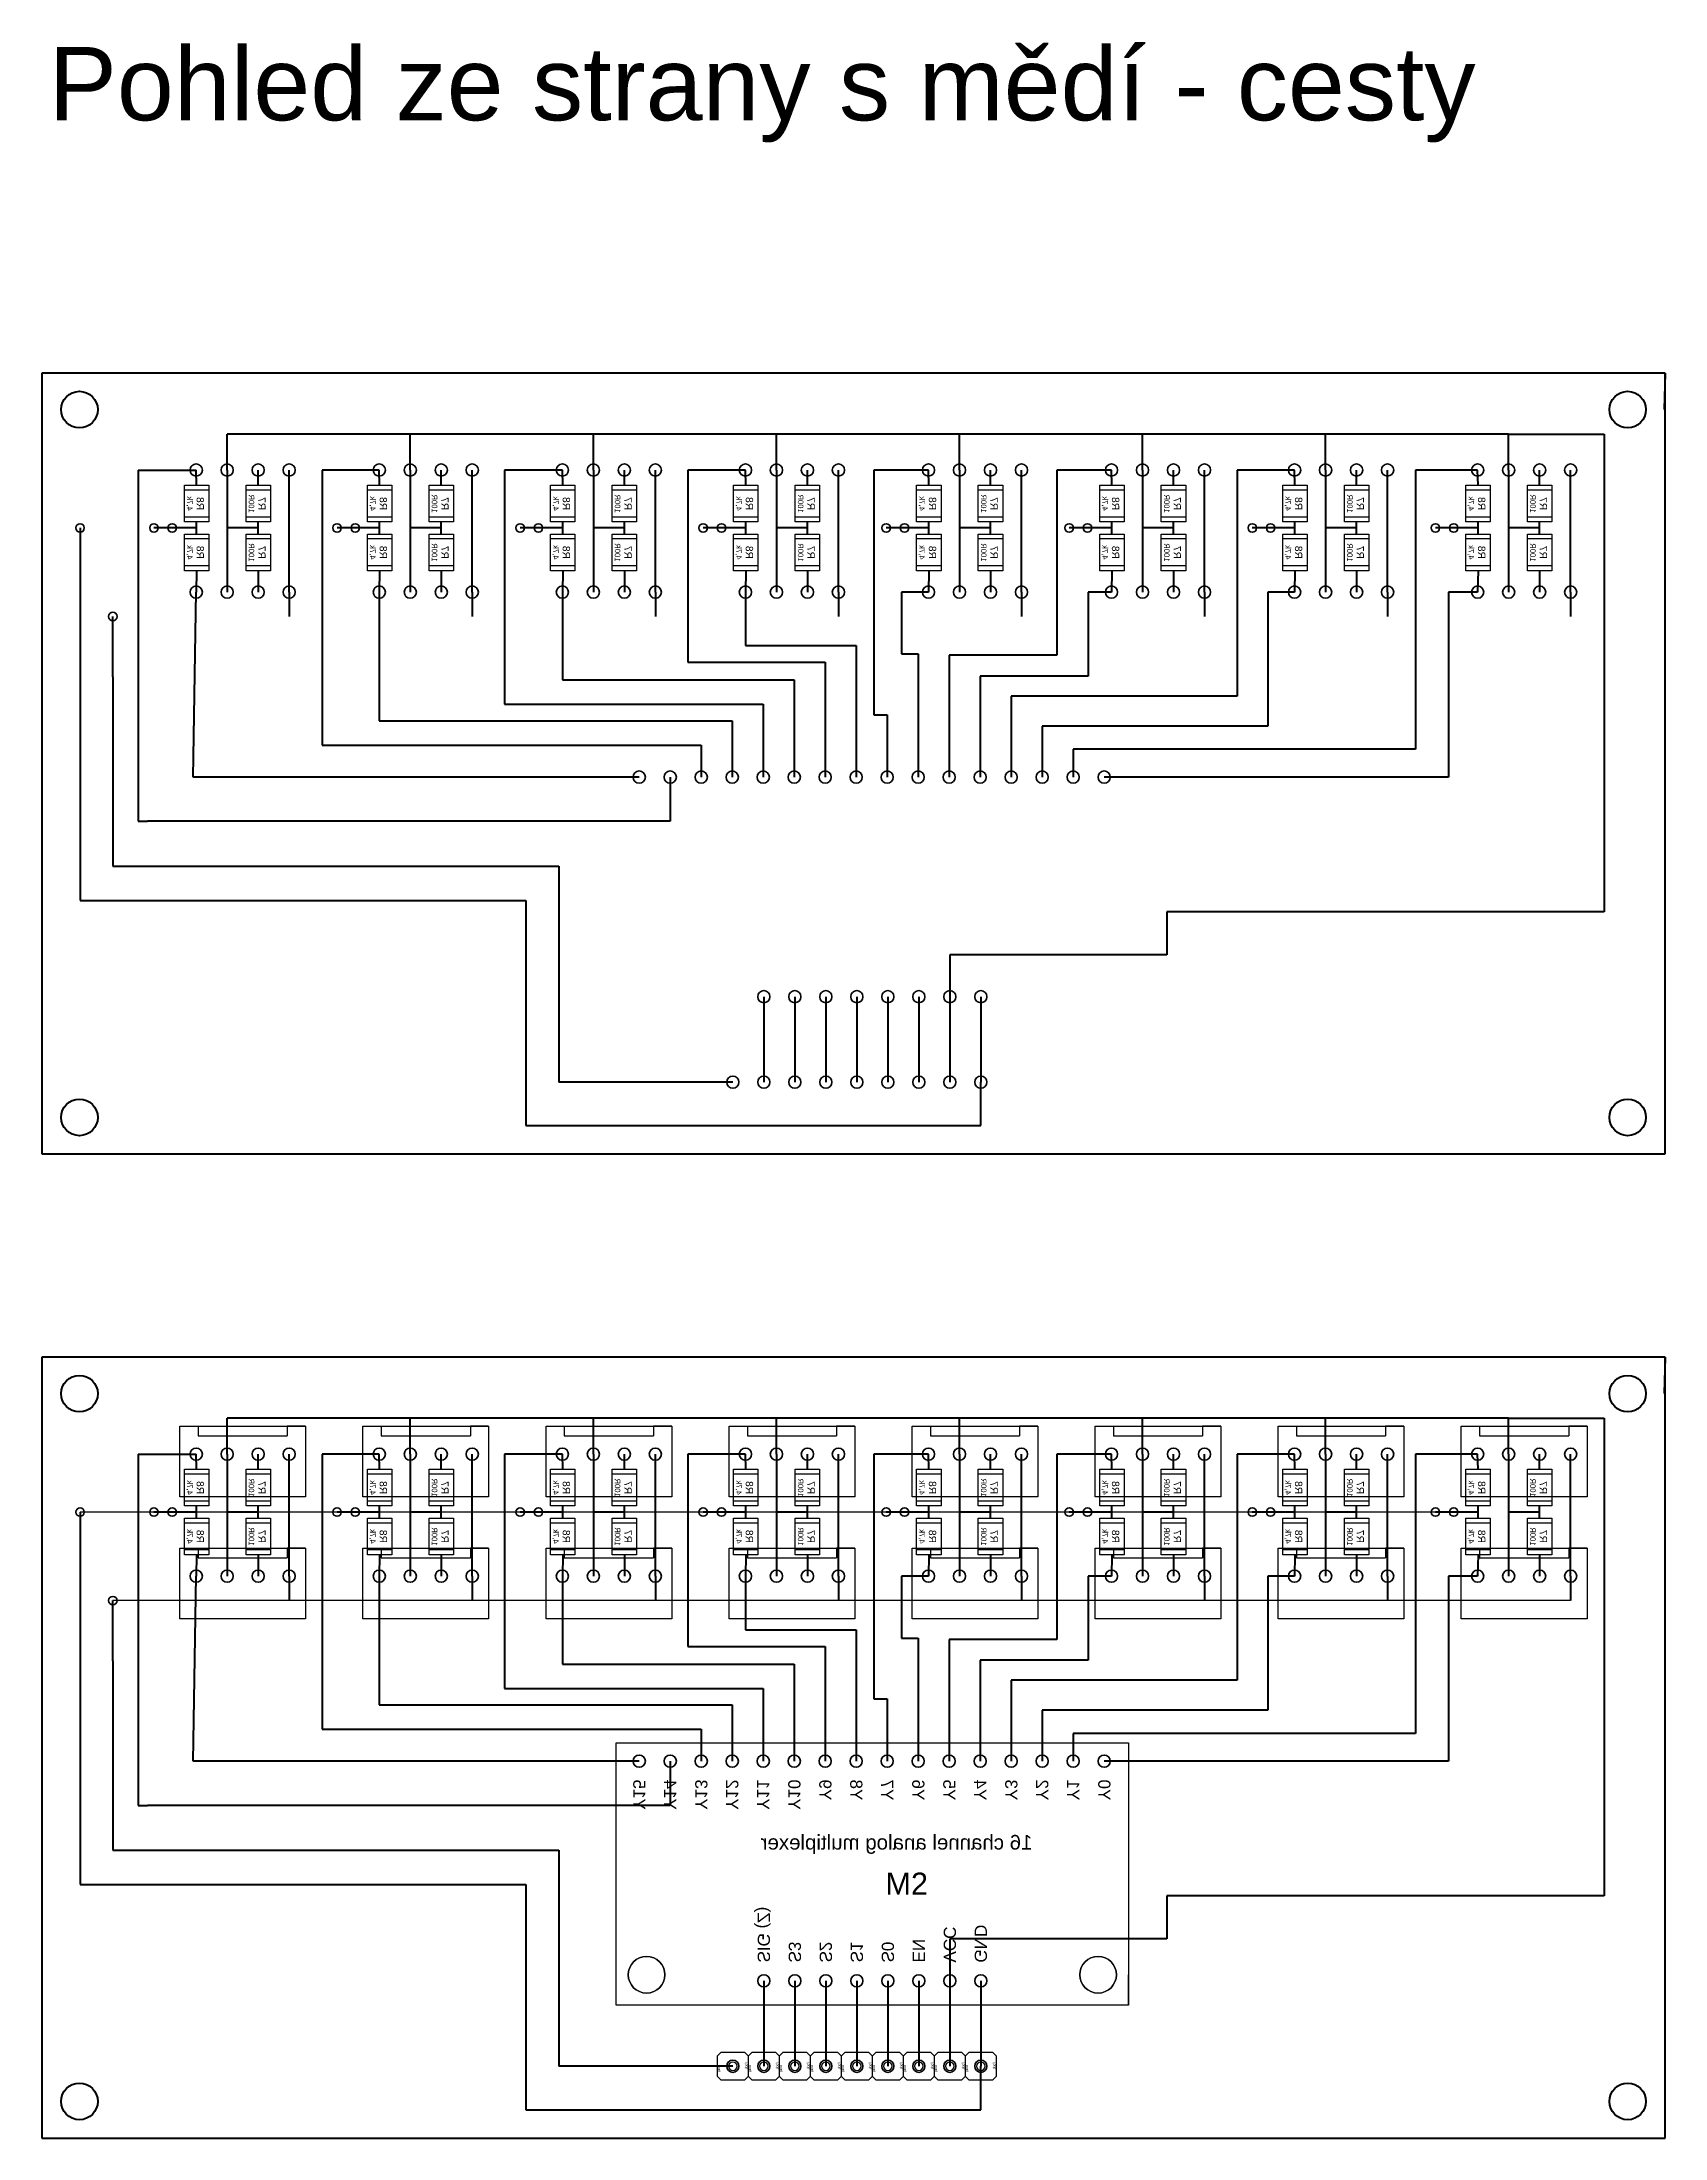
# Paper-space layout 'Layout3' of a CAD drawing. Header units: millimetres. Extents: x 69 to 202, y 22 to 194.
import ezdxf
from ezdxf.enums import TextEntityAlignment as Align

# ---------------------------------------------------------------- set-up
doc = ezdxf.new("R2010")
doc.units = ezdxf.units.MM
for name, color, linetype, lineweight in [('Cesty', 90, 'Continuous', 106), ('Deska', 10, 'Continuous', 70), ('Díry', 106, 'Continuous', 35), ('Díry-šrouby', 10, 'Continuous', 70)]:
    doc.layers.add(name, color=color, linetype=linetype, lineweight=lineweight)
for name, color, linetype in [('Drátové propojky', 172, 'Continuous'), ('Díry-poznámky', 40, 'Continuous'), ('SMD součástky', 172, 'Continuous'), ('Součástky', 212, 'Continuous')]:
    doc.layers.add(name, color=color, linetype=linetype)
doc.layers.add('Poznámky', color=7, linetype='Continuous', lineweight=70, true_color=0xe98707)
doc.styles.get("Standard").update_dxf_attribs({"font": 'arial.ttf'})

# ---------------------------------------------------------------- blocks, each defined once
blk = doc.blocks.new('Rezistor SMD')
for p, q in [((2.8, 1), (-0.2, 1)), ((-0.2, 1), (-0.2, -1)), ((0.2, 1), (0.2, -1)), ((2.8, 1), (2.3, 1)), ((2.8, 1), (2.4, 1)), ((2.4, 1), (2.4, -1)), ((2.8, -1), (2.8, 1)), ((-0.2, -1), (2.8, -1))]:
    blk.add_line(p, q)
for tag, height, p in [('R', 0.6, (1.3, 0)), ('VALUE', 0.45, (1.3, -0.78))]:
    blk.add_attdef(tag, text='', height=height).set_placement(p, align=Align.CENTER)
blk = doc.blocks.new('*U499')
at = {"layer": 'SMD součástky', "rotation": 90}
for p, values in [((-1.24, -1.3), {'R': 'R7', 'VALUE': '100R'}), ((3.81, -1.3), {'R': 'R8', 'VALUE': '4,7k'})]:
    blk.add_blockref('Rezistor SMD', p, dxfattribs=at).add_auto_attribs(values)
blk = doc.blocks.new('*U500')
at = {"layer": 'Součástky', "color": 0, "linetype": 'ByBlock', "lineweight": -2, "transparency": 16777216}
for p in [(0, 0), (15, 0), (30, 0), (45, 0), (60, 0), (75, 0), (90, 0), (105, 0), (0, -4), (15, -4), (30, -4), (45, -4), (60, -4), (75, -4), (90, -4), (105, -4)]:
    blk.add_blockref('*U499', p, dxfattribs=at)
blk = doc.blocks.new('*U501')
at = {"layer": 'Cesty'}
for p, q in [((1.27, 5), (1.27, -5)), ((-1.27, 0.26), (1.27, 0.26))]:
    blk.add_line(p, q, dxfattribs=at)
blk = doc.blocks.new('*U502')
at = {"layer": 'Cesty', "color": 0, "linetype": 'ByBlock', "lineweight": -2, "transparency": 16777216}
for p in [(0, 0), (15, 0), (30, 0), (45, 0), (60, 0), (75, 0), (90, 0), (105, 0)]:
    blk.add_blockref('*U501', p, dxfattribs=at)
blk = doc.blocks.new('*U503')
at = {"layer": 'Cesty'}
for p, q in [((-3.81, -5), (-3.81, 5)), ((-1.27, 3.76), (-1.27, 5)), ((3.78, 3.76), (3.81, 5)), ((-1.27, -3.24), (-1.27, -5)), ((3.78, -3.24), (3.81, -5))]:
    blk.add_line(p, q, dxfattribs=at)
blk = doc.blocks.new('*U504')
at = {"layer": 'Cesty', "color": 0, "linetype": 'ByBlock', "lineweight": -2, "transparency": 16777216}
for p in [(0, 0), (15, 0), (30, 0), (45, 0), (60, 0), (75, 0), (90, 0), (105, 0)]:
    blk.add_blockref('*U503', p, dxfattribs=at)
blk = doc.blocks.new('*U505')
at = {"layer": 'Cesty'}
for p, q in [((-1.925, 0), (0.075, 0)), ((0.075, 0), (1.575, 0))]:
    blk.add_line(p, q, dxfattribs=at)
at = {"layer": 'Díry'}
for centre in [(0.075, 0), (1.575, 0)]:
    blk.add_circle(centre, 0.35, dxfattribs=at)
blk = doc.blocks.new('*U506')
at = {"layer": 'Díry', "color": 0, "linetype": 'ByBlock', "lineweight": -2, "transparency": 16777216}
for p in [(0, 0), (15, 0), (30, 0), (45, 0), (60, 0), (75, 0), (90, 0), (105, 0)]:
    blk.add_blockref('*U505', p, dxfattribs=at)
blk = doc.blocks.new('*U493')
at = {"layer": 'Cesty'}
blk.add_line((0, -1.48), (0, 1.48), dxfattribs=at)
blk = doc.blocks.new('*U494')
at = {"layer": 'Cesty', "color": 0, "linetype": 'ByBlock', "lineweight": -2, "transparency": 16777216}
for p in [(0, 0), (15, 0), (30, 0), (45, 0), (60, 0), (75, 0), (90, 0), (105, 0)]:
    blk.add_blockref('*U493', p, dxfattribs=at)
blk = doc.blocks.new('*U495')
at = {"layer": 'Cesty'}
blk.add_line((0, 1), (0, -1), dxfattribs=at)
blk = doc.blocks.new('*U496')
at = {"layer": 'Cesty', "color": 0, "linetype": 'ByBlock', "lineweight": -2, "transparency": 16777216}
for p in [(0, 0), (15, 0), (30, 0), (45, 0), (60, 0), (75, 0), (90, 0), (105, 0)]:
    blk.add_blockref('*U495', p, dxfattribs=at)
blk = doc.blocks.new('*U507')
at = {"layer": 'Díry'}
blk.add_circle((0, 0), 0.5, dxfattribs=at)
blk = doc.blocks.new('*U508')
at = {"layer": 'Díry', "color": 0, "linetype": 'ByBlock', "lineweight": -2, "transparency": 16777216}
for p in [(0, 0), (2.54, 0), (5.08, 0), (7.62, 0), (0, -10), (2.54, -10), (5.08, -10), (7.62, -10)]:
    blk.add_blockref('*U507', p, dxfattribs=at)
blk = doc.blocks.new('*U497')
at = {"layer": 'Díry'}
blk.add_blockref('*U508', (0, 0), dxfattribs=at)
blk = doc.blocks.new('*U498')
at = {"layer": 'Díry', "color": 0, "linetype": 'ByBlock', "lineweight": -2, "transparency": 16777216}
for p in [(0, 0), (15, 0), (30, 0), (45, 0), (60, 0), (75, 0), (90, 0), (105, 0)]:
    blk.add_blockref('*U497', p, dxfattribs=at)
blk = doc.blocks.new('*U152')
blk.add_circle((0, 0), 0.5)
blk = doc.blocks.new('*U153')
at = {"color": 0, "linetype": 'ByBlock', "lineweight": -2, "transparency": 16777216}
for p in [(-17.78, 0), (-15.24, 0), (-12.7, 0), (-10.16, 0), (-7.62, 0), (-5.08, 0), (-2.54, 0), (0, 0)]:
    blk.add_blockref('*U152', p, dxfattribs=at)
blk = doc.blocks.new('*U154')
blk.add_circle((0, 0), 0.5)
blk = doc.blocks.new('*U155')
at = {"color": 0, "linetype": 'ByBlock', "lineweight": -2, "transparency": 16777216}
for p in [(0, 0), (2.54, 0), (5.08, 0), (7.62, 0), (10.16, 0), (12.7, 0), (15.24, 0), (17.78, 0), (20.32, 0), (22.86, 0), (25.4, 0), (27.94, 0), (30.48, 0), (33.02, 0), (35.56, 0), (38.1, 0)]:
    blk.add_blockref('*U154', p, dxfattribs=at)
blk = doc.blocks.new('16-ch-analog-multiplexer')
for p, q in [((42, 21.5), (0, 21.5)), ((0, 21.5), (0, 0)), ((0, 21.5), (0, 20)), ((42, 0), (42, 21.5)), ((0, 0), (0, 2.5)), ((0, 0), (0, 2)), ((0, 0), (42, 0))]:
    blk.add_line(p, q)
for centre in [(2.5, 2.5), (39.5, 2.5)]:
    blk.add_circle(centre, 1.5)
for name, p in [('*U155', (2, 20)), ('*U153', (29.89, 2))]:
    blk.add_blockref(name, p)
at = {"char_height": 1, "rotation": 90}
for s, width, insert, attachment_point in [('Y0', 2.1173, (2, 18.5), 6), ('Y1', 2.1173, (4.54, 18.5), 6), ('Y2', 2.1173, (7.08, 18.5), 6), ('Y3', 2.1173, (9.62, 18.5), 6), ('Y4', 2.1173, (12.16, 18.5), 6), ('Y5', 2.1173, (14.7, 18.5), 6), ('Y6', 2.1173, (17.24, 18.5), 6), ('Y7', 2.1173, (19.78, 18.5), 6), ('Y8', 2.1173, (22.32, 18.5), 6), ('Y9', 2.1173, (24.86, 18.5), 6), ('Y10', 2.1173, (27.4, 18.5), 6), ('Y11', 2.1173, (29.94, 18.5), 6), ('Y12', 2.1173, (32.48, 18.5), 6), ('Y13', 2.1173, (35.02, 18.5), 6), ('Y14', 2.1173, (37.56, 18.5), 6), ('Y15', 2.1173, (40.1, 18.5), 6), ('SIG (Z)', 4.8487, (29.39, 3.5), 1), ('GND', 2.1173, (11.61, 3.5), 1), ('VCC', 2.1173, (14.15, 3.5), 1), ('EN', 2.1173, (16.69, 3.5), 1), ('S0', 2.1173, (19.23, 3.5), 1), ('S1', 2.1173, (21.77, 3.5), 1), ('S2', 2.1173, (24.31, 3.5), 1), ('S3', 2.1173, (26.85, 3.5), 1)]:
    blk.add_mtext_dynamic_manual_height_columns(s, width=width, gutter_width=9, heights=[0], dxfattribs=dict(at, insert=insert, attachment_point=attachment_point))
at = {"insert": (7.88, 13.96), "char_height": 1.2, "attachment_point": 1}
blk.add_mtext_dynamic_manual_height_columns('16 channel analog multiplexer', width=28.0301, gutter_width=9, heights=[0], dxfattribs=at)
blk.add_attdef('CISLO', (16.39, 9.07), '', height=1.8)
blk = doc.blocks.new('*U157')
blk.add_circle((0, 0), 0.5)
blk = doc.blocks.new('*U158')
at = {"color": 0, "linetype": 'ByBlock', "lineweight": -2, "transparency": 16777216}
for p in [(-7.62, 0), (-5.08, 0), (-2.54, 0), (0, 0)]:
    blk.add_blockref('*U157', p, dxfattribs=at)
blk = doc.blocks.new('4-pin-fan-connector')
for p, q in [((8.96, 2.3), (-1.34, 2.3)), ((-1.34, 2.3), (-1.34, -3.5)), ((-1.34, 2.3), (0.16, 2.3)), ((0.16, 2.3), (0.16, 1.5)), ((8.96, 2.3), (7.46, 2.3)), ((7.46, 2.3), (7.46, 1.5)), ((8.96, -3.5), (8.96, 2.3)), ((7.46, 1.5), (0.16, 1.5)), ((8.96, -3.5), (8.96, 0)), ((-1.34, -3.5), (8.96, -3.5))]:
    blk.add_line(p, q)
blk.add_blockref('*U158', (7.62, 0))
blk = doc.blocks.new('*U555')
at = {"layer": 'Součástky', "rotation": 180}
blk.add_blockref('4-pin-fan-connector', (3.81, -0.6), dxfattribs=at)
blk = doc.blocks.new('*U556')
at = {"layer": 'Součástky', "color": 0, "linetype": 'ByBlock', "lineweight": -2, "transparency": 16777216}
for p in [(0, 10), (15, 10), (30, 10), (45, 10), (60, 10), (75, 10), (90, 10), (105, 10), (0, 0), (15, 0), (30, 0), (45, 0), (60, 0), (75, 0), (90, 0), (105, 0)]:
    blk.add_blockref('*U555', p, dxfattribs=at)
blk = doc.blocks.new('*U553')
at = {"layer": 'SMD součástky', "rotation": 90}
for p, values in [((-1.24, -1.3), {'R': 'R7', 'VALUE': '100R'}), ((3.81, -1.3), {'R': 'R8', 'VALUE': '4,7k'})]:
    blk.add_blockref('Rezistor SMD', p, dxfattribs=at).add_auto_attribs(values)
blk = doc.blocks.new('*U554')
at = {"layer": 'Součástky', "color": 0, "linetype": 'ByBlock', "lineweight": -2, "transparency": 16777216}
for p in [(0, 0), (15, 0), (30, 0), (45, 0), (60, 0), (75, 0), (90, 0), (105, 0), (0, -4), (15, -4), (30, -4), (45, -4), (60, -4), (75, -4), (90, -4), (105, -4)]:
    blk.add_blockref('*U553', p, dxfattribs=at)
blk = doc.blocks.new('*U538')
at = {"layer": 'Cesty'}
for p, q in [((1.27, 5), (1.27, -5)), ((-1.27, 0.26), (1.27, 0.26))]:
    blk.add_line(p, q, dxfattribs=at)
blk = doc.blocks.new('*U539')
at = {"layer": 'Cesty', "color": 0, "linetype": 'ByBlock', "lineweight": -2, "transparency": 16777216}
for p in [(0, 0), (15, 0), (30, 0), (45, 0), (60, 0), (75, 0), (90, 0), (105, 0)]:
    blk.add_blockref('*U538', p, dxfattribs=at)
blk = doc.blocks.new('*U540')
at = {"layer": 'Cesty'}
for p, q in [((-3.81, -5), (-3.81, 5)), ((-1.27, 3.76), (-1.27, 5)), ((3.78, 3.76), (3.81, 5)), ((-1.27, -3.24), (-1.27, -5)), ((3.78, -3.24), (3.81, -5))]:
    blk.add_line(p, q, dxfattribs=at)
blk = doc.blocks.new('*U541')
at = {"layer": 'Cesty', "color": 0, "linetype": 'ByBlock', "lineweight": -2, "transparency": 16777216}
for p in [(0, 0), (15, 0), (30, 0), (45, 0), (60, 0), (75, 0), (90, 0), (105, 0)]:
    blk.add_blockref('*U540', p, dxfattribs=at)
blk = doc.blocks.new('*U542')
at = {"layer": 'Cesty'}
for p, q in [((-1.925, 0), (0.075, 0)), ((0.075, 0), (1.575, 0))]:
    blk.add_line(p, q, dxfattribs=at)
at = {"layer": 'Díry'}
for centre in [(0.075, 0), (1.575, 0)]:
    blk.add_circle(centre, 0.35, dxfattribs=at)
blk = doc.blocks.new('*U543')
at = {"layer": 'Díry', "color": 0, "linetype": 'ByBlock', "lineweight": -2, "transparency": 16777216}
for p in [(0, 0), (15, 0), (30, 0), (45, 0), (60, 0), (75, 0), (90, 0), (105, 0)]:
    blk.add_blockref('*U542', p, dxfattribs=at)
blk = doc.blocks.new('*U544')
at = {"layer": 'Drátové propojky'}
blk.add_line((-6.75, 0), (6.75, 0), dxfattribs=at)
blk = doc.blocks.new('*U545')
at = {"layer": 'Drátové propojky', "color": 0, "linetype": 'ByBlock', "lineweight": -2, "transparency": 16777216}
for p in [(0, 0), (15, 0), (30, 0), (45, 0), (60, 0), (75, 0), (90, 0)]:
    blk.add_blockref('*U544', p, dxfattribs=at)
blk = doc.blocks.new('*U537')
at = {"layer": 'Cesty'}
blk.add_line((0, -1.48), (0, 1.48), dxfattribs=at)
blk = doc.blocks.new('*U546')
at = {"layer": 'Cesty', "color": 0, "linetype": 'ByBlock', "lineweight": -2, "transparency": 16777216}
for p in [(0, 0), (15, 0), (30, 0), (45, 0), (60, 0), (75, 0), (90, 0), (105, 0)]:
    blk.add_blockref('*U537', p, dxfattribs=at)
blk = doc.blocks.new('*U547')
at = {"layer": 'Cesty'}
blk.add_line((0, 1), (0, -1), dxfattribs=at)
blk = doc.blocks.new('*U548')
at = {"layer": 'Cesty', "color": 0, "linetype": 'ByBlock', "lineweight": -2, "transparency": 16777216}
for p in [(0, 0), (15, 0), (30, 0), (45, 0), (60, 0), (75, 0), (90, 0), (105, 0)]:
    blk.add_blockref('*U547', p, dxfattribs=at)
blk = doc.blocks.new('Oboustraný kolík přímý (1pin)')
for p, q in [((-2.5, -0.3), (-2.2, 0)), ((-0.3, 0), (-2.2, 0)), ((-0.3, 0), (0, -0.3)), ((-2.5, -0.3), (-2.5, -2)), ((0, -2), (0, -0.3)), ((-2.5, -2), (-2.2, -2.3)), ((-2.2, -2.3), (-0.3, -2.3)), ((0, -2), (-0.3, -2.3))]:
    blk.add_line(p, q)
blk.add_circle((-1.25, -1.15), 0.35)
at = {"char_height": 0.2, "attachment_point": 1}
for insert, rotation in [((-2.24, -0.84), 270), ((-0.24, -1.61), 90)]:
    blk.add_mtext_dynamic_manual_height_columns('řada', width=0.3606, gutter_width=12.5, heights=[0], dxfattribs=dict(at, insert=insert, rotation=rotation))
blk = doc.blocks.new('Oboustraný kolík přímý')
at = {"layer": 'Součástky'}
blk.add_blockref('Oboustraný kolík přímý (1pin)', (0, 0), dxfattribs=at)
blk = doc.blocks.new('*U549')
at = {"layer": 'Cesty'}
blk.add_blockref('Oboustraný kolík přímý', (1.25, 1.15), dxfattribs=at)
blk = doc.blocks.new('*U550')
at = {"layer": 'Cesty', "color": 0, "linetype": 'ByBlock', "lineweight": -2, "transparency": 16777216}
for p in [(0, 0), (2.54, 0), (5.08, 0), (7.62, 0), (10.16, 0), (12.7, 0), (15.24, 0), (17.78, 0), (20.32, 0)]:
    blk.add_blockref('*U549', p, dxfattribs=at)
blk = doc.blocks.new('*U557')
at = {"layer": 'Díry'}
blk.add_circle((0, 0), 0.5, dxfattribs=at)
blk = doc.blocks.new('*U558')
at = {"layer": 'Díry', "color": 0, "linetype": 'ByBlock', "lineweight": -2, "transparency": 16777216}
for p in [(0, 0), (2.54, 0), (5.08, 0), (7.62, 0), (0, -10), (2.54, -10), (5.08, -10), (7.62, -10)]:
    blk.add_blockref('*U557', p, dxfattribs=at)
blk = doc.blocks.new('*U551')
at = {"layer": 'Díry'}
blk.add_blockref('*U558', (0, 0), dxfattribs=at)
blk = doc.blocks.new('*U552')
at = {"layer": 'Díry', "color": 0, "linetype": 'ByBlock', "lineweight": -2, "transparency": 16777216}
for p in [(0, 0), (15, 0), (30, 0), (45, 0), (60, 0), (75, 0), (90, 0), (105, 0)]:
    blk.add_blockref('*U551', p, dxfattribs=at)

psp = doc.layouts.new('Layout3')

# ---------------------------------------------------------------- linework, layer by layer
at = {"layer": 'Cesty'}
for p, q in [((189.31, 161.51), (84.31, 161.51)), ((189.31, 161.51), (197.13, 161.51)), ((197.13, 161.51), (197.13, 122.36)), ((77.01, 158.56), (81.77, 158.56)), ((77.01, 158.56), (77.01, 129.78)), ((96.77, 158.56), (92.09, 158.56)), ((92.09, 158.56), (92.09, 136.02)), ((111.77, 158.56), (107.02, 158.56)), ((107.02, 158.56), (107.02, 139.37)), ((126.77, 158.56), (122.05, 158.56)), ((122.05, 158.56), (122.05, 142.81)), ((141.77, 158.56), (137.28, 158.56)), ((137.28, 158.56), (137.28, 138.5)), ((156.77, 158.56), (152.28, 158.56)), ((152.28, 158.56), (152.28, 143.38)), ((171.77, 158.56), (167.06, 158.56)), ((167.06, 158.56), (167.06, 140.02)), ((186.77, 158.56), (181.68, 158.56)), ((181.68, 158.56), (181.68, 135.68)), ((72.25, 153.81), (72.25, 123.29)), ((81.8, 153.31), (81.8, 154.31)), ((86.85, 153.31), (86.85, 154.31)), ((96.8, 153.31), (96.8, 154.31)), ((101.85, 153.31), (101.85, 154.31)), ((111.8, 153.31), (111.8, 154.31)), ((116.85, 153.31), (116.85, 154.31)), ((126.8, 153.31), (126.8, 154.31)), ((131.85, 153.31), (131.85, 154.31)), ((141.8, 153.31), (141.8, 154.31)), ((146.85, 153.31), (146.85, 154.31)), ((156.8, 153.31), (156.8, 154.31)), ((161.85, 153.31), (161.85, 154.31)), ((171.8, 153.31), (171.8, 154.31)), ((176.85, 153.31), (176.85, 154.31)), ((186.8, 153.31), (186.8, 154.31)), ((191.85, 153.31), (191.85, 154.31)), ((81.53, 133.4), (81.77, 148.56)), ((96.77, 148.56), (96.77, 138)), ((111.77, 148.56), (111.77, 141.36)), ((126.77, 148.56), (126.77, 144.17)), ((141.77, 148.56), (139.56, 148.56)), ((139.56, 148.56), (139.56, 143.49)), ((156.77, 148.56), (154.85, 148.56)), ((154.85, 148.56), (154.85, 141.66)), ((171.77, 148.56), (169.58, 148.56)), ((169.58, 148.56), (169.58, 137.58)), ((186.77, 148.56), (184.37, 148.56)), ((184.37, 148.56), (184.37, 133.4)), ((74.94, 141.61), (74.94, 146.56)), ((122.05, 142.81), (133.31, 142.81)), ((126.77, 144.17), (135.85, 144.17)), ((133.31, 142.81), (133.31, 133.4)), ((135.85, 144.17), (135.85, 133.4)), ((139.56, 143.49), (140.93, 143.49)), ((140.93, 143.49), (140.93, 133.4)), ((152.28, 143.38), (143.47, 143.38)), ((143.47, 143.38), (143.47, 133.4)), ((74.94, 141.61), (74.94, 126.11)), ((111.77, 141.36), (130.77, 141.36)), ((130.77, 141.36), (130.77, 133.4)), ((154.85, 141.66), (146.01, 141.66)), ((146.01, 141.66), (146.01, 133.4)), ((107.02, 139.37), (128.23, 139.37)), ((128.23, 139.37), (128.23, 133.4)), ((167.06, 140.02), (148.55, 140.02)), ((148.55, 140.02), (148.55, 133.4)), ((96.77, 138), (125.69, 138)), ((125.69, 138), (125.69, 133.4)), ((137.28, 138.5), (138.39, 138.5)), ((138.39, 138.5), (138.39, 133.4)), ((169.58, 137.58), (151.09, 137.58)), ((151.09, 137.58), (151.09, 133.4)), ((92.09, 136.02), (123.15, 136.02)), ((123.15, 136.02), (123.15, 133.4)), ((181.68, 135.68), (153.63, 135.68)), ((153.63, 135.68), (153.63, 133.4)), ((118.07, 133.4), (81.53, 133.4)), ((120.61, 133.4), (120.61, 129.78)), ((184.37, 133.4), (156.17, 133.4)), ((77.01, 129.78), (77.77, 129.78)), ((120.61, 129.78), (77.77, 129.78)), ((74.94, 126.11), (111.48, 126.11)), ((111.48, 126.11), (111.48, 108.4)), ((72.25, 123.29), (108.79, 123.29)), ((108.79, 123.29), (108.79, 104.84)), ((197.13, 122.36), (161.3, 122.36)), ((161.3, 122.36), (161.3, 118.83)), ((161.3, 118.83), (143.52, 118.83)), ((143.52, 118.83), (143.52, 115.4)), ((128.28, 115.4), (128.28, 108.4)), ((130.82, 115.4), (130.82, 108.4)), ((133.36, 115.4), (133.36, 108.4)), ((135.9, 115.4), (135.9, 108.4)), ((138.44, 115.4), (138.44, 108.4)), ((140.98, 115.4), (140.98, 108.4)), ((143.52, 115.4), (143.52, 108.4)), ((146.06, 115.4), (146.06, 108.4)), ((125.74, 108.4), (111.48, 108.4)), ((146.06, 104.84), (146.06, 108.4)), ((108.79, 104.84), (146.06, 104.84)), ((189.31, 80.87), (84.31, 80.87)), ((189.31, 80.87), (197.13, 80.87)), ((197.13, 80.87), (197.13, 41.71)), ((77.01, 77.91), (81.77, 77.91)), ((77.01, 77.91), (77.01, 49.13)), ((96.77, 77.91), (92.09, 77.91)), ((92.09, 77.91), (92.09, 55.37)), ((111.77, 77.91), (107.02, 77.91)), ((107.02, 77.91), (107.02, 58.72)), ((126.77, 77.91), (122.05, 77.91)), ((122.05, 77.91), (122.05, 62.16)), ((141.77, 77.91), (137.28, 77.91)), ((137.28, 77.91), (137.28, 57.85)), ((156.77, 77.91), (152.28, 77.91)), ((152.28, 77.91), (152.28, 62.73)), ((171.77, 77.91), (167.06, 77.91)), ((167.06, 77.91), (167.06, 59.38)), ((186.77, 77.91), (181.68, 77.91)), ((181.68, 77.91), (181.68, 55.03)), ((72.25, 73.17), (72.25, 42.65)), ((81.8, 72.67), (81.8, 73.67)), ((86.85, 72.67), (86.85, 73.67)), ((96.8, 72.67), (96.8, 73.67)), ((101.85, 72.67), (101.85, 73.67)), ((111.8, 72.67), (111.8, 73.67)), ((116.85, 72.67), (116.85, 73.67)), ((126.8, 72.67), (126.8, 73.67)), ((131.85, 72.67), (131.85, 73.67)), ((141.8, 72.67), (141.8, 73.67)), ((146.85, 72.67), (146.85, 73.67)), ((156.8, 72.67), (156.8, 73.67)), ((161.85, 72.67), (161.85, 73.67)), ((171.8, 72.67), (171.8, 73.67)), ((176.85, 72.67), (176.85, 73.67)), ((186.8, 72.67), (186.8, 73.67)), ((191.85, 72.67), (191.85, 73.67)), ((81.53, 52.75), (81.77, 67.91)), ((96.77, 67.91), (96.77, 57.36)), ((111.77, 67.91), (111.77, 60.71)), ((126.77, 67.91), (126.77, 63.52)), ((141.77, 67.91), (139.56, 67.91)), ((139.56, 67.91), (139.56, 62.84)), ((156.77, 67.91), (154.85, 67.91)), ((154.85, 67.91), (154.85, 61.02)), ((171.77, 67.91), (169.58, 67.91)), ((169.58, 67.91), (169.58, 56.93)), ((186.77, 67.91), (184.37, 67.91)), ((184.37, 67.91), (184.37, 52.75)), ((74.94, 60.97), (74.94, 65.91)), ((122.05, 62.16), (133.31, 62.16)), ((126.77, 63.52), (135.85, 63.52)), ((133.31, 62.16), (133.31, 52.75)), ((135.85, 63.52), (135.85, 52.75)), ((139.56, 62.84), (140.93, 62.84)), ((140.93, 62.84), (140.93, 52.75)), ((152.28, 62.73), (143.47, 62.73)), ((143.47, 62.73), (143.47, 52.75)), ((74.94, 60.97), (74.94, 45.47)), ((111.77, 60.71), (130.77, 60.71)), ((130.77, 60.71), (130.77, 52.75)), ((154.85, 61.02), (146.01, 61.02)), ((146.01, 61.02), (146.01, 52.75)), ((107.02, 58.72), (128.23, 58.72)), ((128.23, 58.72), (128.23, 52.75)), ((167.06, 59.38), (148.55, 59.38)), ((148.55, 59.38), (148.55, 52.75)), ((96.77, 57.36), (125.69, 57.36)), ((125.69, 57.36), (125.69, 52.75)), ((137.28, 57.85), (138.39, 57.85)), ((138.39, 57.85), (138.39, 52.75)), ((169.58, 56.93), (151.09, 56.93)), ((151.09, 56.93), (151.09, 52.75)), ((92.09, 55.37), (123.15, 55.37)), ((123.15, 55.37), (123.15, 52.75)), ((181.68, 55.03), (153.63, 55.03)), ((153.63, 55.03), (153.63, 52.75)), ((118.07, 52.75), (81.53, 52.75)), ((120.61, 52.75), (120.61, 49.13)), ((184.37, 52.75), (156.17, 52.75)), ((77.01, 49.13), (77.77, 49.13)), ((120.61, 49.13), (77.77, 49.13)), ((74.94, 45.47), (111.48, 45.47)), ((111.48, 45.47), (111.48, 27.75)), ((72.25, 42.65), (108.79, 42.65)), ((108.79, 42.65), (108.79, 24.19)), ((197.13, 41.71), (161.3, 41.71)), ((161.3, 41.71), (161.3, 38.19)), ((161.3, 38.19), (143.52, 38.19)), ((143.52, 38.19), (143.52, 34.75)), ((128.28, 34.75), (128.28, 27.75)), ((130.82, 34.75), (130.82, 27.75)), ((133.36, 34.75), (133.36, 27.75)), ((135.9, 34.75), (135.9, 27.75)), ((138.44, 34.75), (138.44, 27.75)), ((140.98, 34.75), (140.98, 27.75)), ((143.52, 34.75), (143.52, 27.75)), ((146.06, 34.75), (146.06, 27.75)), ((125.74, 27.75), (111.48, 27.75)), ((146.06, 24.19), (146.06, 27.75)), ((108.79, 24.19), (146.06, 24.19))]:
    psp.add_line(p, q, dxfattribs=at)
at = {"layer": 'Deska'}
for p, q in [((202.13, 166.51), (69.13, 166.51)), ((69.13, 166.51), (69.13, 102.51)), ((202.13, 161.51), (202.13, 166.51)), ((202.13, 102.51), (202.13, 166.51)), ((69.13, 102.51), (202.13, 102.51)), ((202.13, 85.87), (69.13, 85.87)), ((69.13, 85.87), (69.13, 21.87)), ((202.13, 80.87), (202.13, 85.87)), ((202.13, 21.87), (202.13, 85.87)), ((69.13, 21.87), (202.13, 21.87))]:
    psp.add_line(p, q, dxfattribs=at)
at = {"layer": 'Drátové propojky'}
for p, q in [((78.3, 73.17), (72.25, 73.17)), ((89.39, 65.91), (74.94, 65.91)), ((194.39, 65.91), (89.39, 65.91))]:
    psp.add_line(p, q, dxfattribs=at)
at = {"layer": 'Díry'}
for centre, radius in [((72.25, 153.81), 0.35), ((74.94, 146.56), 0.35), ((118.07, 133.4), 0.5), ((120.61, 133.4), 0.5), ((123.15, 133.4), 0.5), ((125.69, 133.4), 0.5), ((128.23, 133.4), 0.5), ((130.77, 133.4), 0.5), ((133.31, 133.4), 0.5), ((135.85, 133.4), 0.5), ((138.39, 133.4), 0.5), ((140.93, 133.4), 0.5), ((143.47, 133.4), 0.5), ((146.01, 133.4), 0.5), ((148.55, 133.4), 0.5), ((151.09, 133.4), 0.5), ((153.63, 133.4), 0.5), ((156.17, 133.4), 0.5), ((128.28, 115.4), 0.5), ((130.82, 115.4), 0.5), ((133.36, 115.4), 0.5), ((135.9, 115.4), 0.5), ((138.44, 115.4), 0.5), ((140.98, 115.4), 0.5), ((143.52, 115.4), 0.5), ((146.06, 115.4), 0.5), ((125.74, 108.4), 0.5), ((128.28, 108.4), 0.5), ((130.82, 108.4), 0.5), ((133.36, 108.4), 0.5), ((135.9, 108.4), 0.5), ((138.44, 108.4), 0.5), ((140.98, 108.4), 0.5), ((143.52, 108.4), 0.5), ((146.06, 108.4), 0.5), ((72.25, 73.17), 0.35), ((74.94, 65.91), 0.35), ((118.07, 52.75), 0.5), ((120.61, 52.75), 0.5), ((123.15, 52.75), 0.5), ((125.69, 52.75), 0.5), ((128.23, 52.75), 0.5), ((130.77, 52.75), 0.5), ((133.31, 52.75), 0.5), ((135.85, 52.75), 0.5), ((138.39, 52.75), 0.5), ((140.93, 52.75), 0.5), ((143.47, 52.75), 0.5), ((146.01, 52.75), 0.5), ((148.55, 52.75), 0.5), ((151.09, 52.75), 0.5), ((153.63, 52.75), 0.5), ((156.17, 52.75), 0.5), ((128.28, 34.75), 0.5), ((130.82, 34.75), 0.5), ((133.36, 34.75), 0.5), ((135.9, 34.75), 0.5), ((138.44, 34.75), 0.5), ((140.98, 34.75), 0.5), ((143.52, 34.75), 0.5), ((146.06, 34.75), 0.5), ((125.74, 27.75), 0.5), ((128.28, 27.75), 0.5), ((130.82, 27.75), 0.5), ((133.36, 27.75), 0.5), ((135.9, 27.75), 0.5), ((138.44, 27.75), 0.5), ((140.98, 27.75), 0.5), ((143.52, 27.75), 0.5), ((146.06, 27.75), 0.5)]:
    psp.add_circle(centre, radius, dxfattribs=at)
at = {"layer": 'Díry-poznámky'}
for centre in [(118.67, 35.25), (155.67, 35.25)]:
    psp.add_circle(centre, 1.5, dxfattribs=at)
at = {"layer": 'Díry-šrouby'}
for p, q in [((202.13, 166.51), (202.06, 163.51)), ((202.13, 85.87), (202.06, 82.87))]:
    psp.add_line(p, q, dxfattribs=at)
for centre in [(72.2, 163.51), (199.06, 163.51), (72.2, 105.51), (199.06, 105.51), (72.2, 82.87), (199.06, 82.87), (72.2, 24.87), (199.06, 24.87)]:
    psp.add_circle(centre, 1.5, dxfattribs=at)

# ---------------------------------------------------------------- block references
at = {"layer": 'Cesty', "xscale": -1}
for name, p in [('*U494', (189.31, 160.03)), ('*U504', (190.58, 153.56)), ('*U502', (190.58, 153.56)), ('*U496', (194.39, 147.56)), ('*U546', (189.31, 79.39)), ('*U541', (190.58, 72.91)), ('*U539', (190.58, 72.91)), ('*U548', (194.39, 66.91)), ('*U550', (146.06, 27.75))]:
    psp.add_blockref(name, p, dxfattribs=at)
at = {"layer": 'Drátové propojky', "xscale": -1}
psp.add_blockref('*U545', (176.55, 73.17), dxfattribs=at)
at = {"layer": 'Díry', "xscale": -1}
for name, p in [('*U498', (194.39, 158.56)), ('*U506', (184.88, 153.81)), ('*U552', (194.39, 77.91)), ('*U543', (184.88, 73.17))]:
    psp.add_blockref(name, p, dxfattribs=at)
at = {"layer": 'Součástky', "xscale": -1}
for name, p in [('*U500', (190.61, 155.81)), ('*U554', (190.61, 75.17))]:
    psp.add_blockref(name, p, dxfattribs=at)
at = {"layer": 'Součástky', "xscale": -1, "rotation": 180}
psp.add_blockref('*U556', (85.58, 77.31), dxfattribs=at)
at = {"layer": 'Součástky'}
ref = psp.add_blockref('16-ch-analog-multiplexer', (158.17, 32.75), dxfattribs=dict(at, xscale=-1))
ref.add_attrib('CISLO', 'M2', (138.24, 41.82), dxfattribs={"layer": '0', "height": 1.8})

# ---------------------------------------------------------------- texts
at = {"layer": 'Poznámky', "lineweight": 0, "insert": (69.68, 193.22), "char_height": 6, "attachment_point": 1}
psp.add_mtext_dynamic_manual_height_columns('Pohled ze strany s mědí - cesty', width=160.7007, gutter_width=12.5, heights=[0], dxfattribs=at)

doc.saveas('drawing.dxf')
